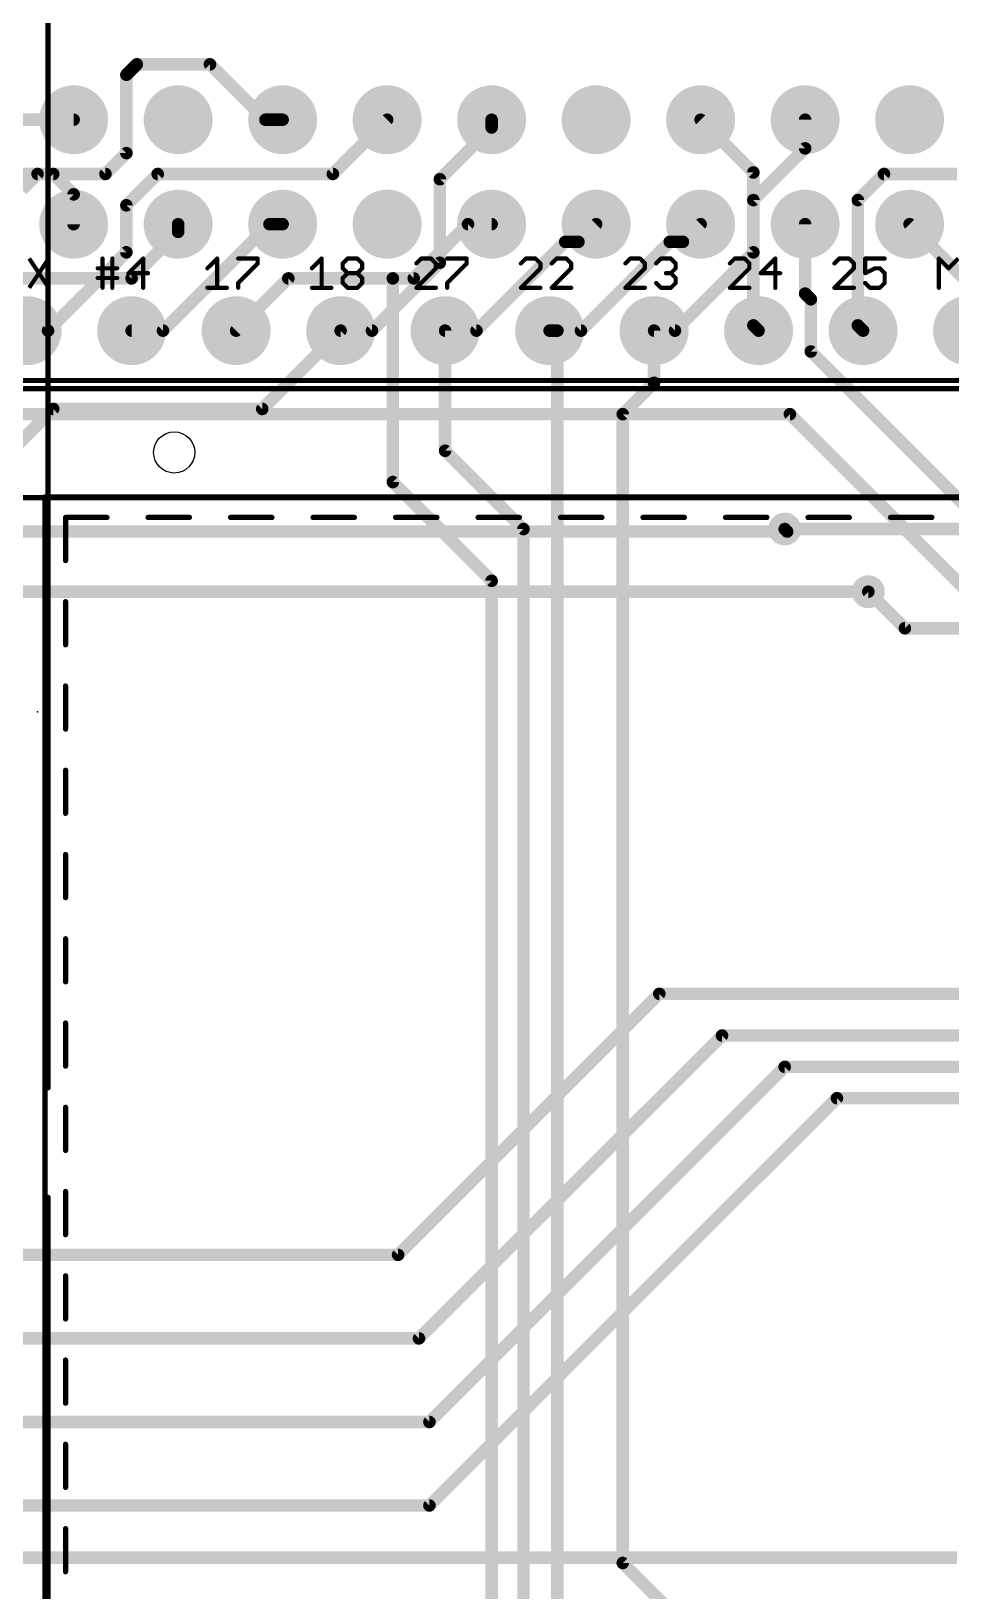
# Model space of a CAD drawing. Extents: x -30 to 87, y -20 to 77.
# Drawn here: x 9.88 to 32.23, y 17.99 to 55.92 of the extents above; entities that cross this region are included whole.
import ezdxf

# ---------------------------------------------------------------- set-up
doc = ezdxf.new("R2010")
doc.units = 0
for name, color, linetype in [('1', 12, 'CONTINUOUS'), ('16', 132, 'CONTINUOUS'), ('17', 110, 'CONTINUOUS'), ('18', 110, 'CONTINUOUS'), ('20', 40, 'CONTINUOUS'), ('21', 40, 'CONTINUOUS'), ('24', 53, 'CONTINUOUS'), ('47', 253, 'CONTINUOUS'), ('51', 253, 'CONTINUOUS')]:
    doc.layers.add(name, color=color, linetype=linetype)

# ---------------------------------------------------------------- blocks, each defined once
blk = doc.blocks.new('ROUNDP')
at = {"const_width": 0.5}
blk.add_lwpolyline([(0, -0.25, 1), (0, 0.25, 1), (0, -0.25)], format="xyb", dxfattribs=at)
blk = doc.blocks.new('ROUNDV')
at = {"const_width": 0.5}
blk.add_lwpolyline([(0, -0.25, 1), (0, 0.25, 1), (0, -0.25)], format="xyb", dxfattribs=at)

msp = doc.modelspace()

# ---------------------------------------------------------------- linework, layer by layer
at = {"layer": '1', "const_width": 0.3048}
for points in [[(12.192, 54.864), (12.446, 55.118)], [(12.192, 52.959), (12.192, 54.864)], [(12.446, 55.118), (14.224, 55.118)], [(14.224, 55.118), (15.572, 53.77)], [(10.91, 53.77), (8.37, 53.77)], [(15.572, 53.77), (15.99, 53.77)], [(17.211, 52.451), (18.53, 53.77)], [(21.07, 53.582), (21.07, 53.77)], [(28.69, 53.074), (28.69, 53.77)], [(19.812, 52.324), (21.07, 53.582)], [(11.684, 52.451), (12.192, 52.959)], [(27.432, 51.816), (28.69, 53.074)], [(9.652, 52.07), (10.033, 52.451)], [(10.033, 52.451), (11.684, 52.451)], [(12.192, 51.689), (12.954, 52.451)], [(12.954, 52.451), (17.211, 52.451)], [(19.812, 50.292), (19.812, 52.324)], [(29.972, 51.816), (30.607, 52.451)], [(30.607, 52.451), (32.385, 52.451)], [(27.432, 48.768), (27.432, 51.816)], [(29.972, 48.768), (29.972, 51.816)], [(12.192, 50.546), (12.192, 51.689)], [(13.081, 48.641), (15.67, 51.23)], [(15.67, 51.23), (15.99, 51.23)], [(23.18, 50.8), (23.61, 51.23)], [(25.72, 50.8), (26.15, 51.23)], [(28.69, 49.542), (28.69, 51.23)], [(31.23, 51.23), (32.639, 49.821)], [(20.701, 48.641), (22.86, 50.8)], [(22.86, 50.8), (23.18, 50.8)], [(23.241, 48.641), (25.4, 50.8)], [(25.4, 50.8), (25.72, 50.8)], [(10.287, 48.641), (12.192, 50.546)], [(18.161, 48.641), (19.812, 50.292)], [(28.829, 49.403), (28.69, 49.542)], [(28.829, 48.133), (28.829, 49.403)], [(9.779, 48.641), (10.287, 48.641)], [(12.319, 48.641), (13.081, 48.641)], [(17.399, 48.641), (18.161, 48.641)], [(19.939, 48.641), (20.701, 48.641)], [(22.479, 48.641), (23.241, 48.641)], [(27.559, 48.641), (27.432, 48.768)], [(30.099, 48.641), (29.972, 48.768)], [(35.687, 41.275), (28.829, 48.133)], [(7.112, 46.609), (28.321, 46.609)], [(28.321, 46.609), (34.544, 40.386)], [(28.255, 43.754), (5.842, 43.754)], [(28.194, 43.815), (28.255, 43.754)], [(9.017, 42.291), (30.226, 42.291)], [(18.796, 26.162), (25.146, 32.512)], [(25.146, 32.512), (44.324, 32.512)], [(19.304, 24.13), (26.67, 31.496)], [(26.67, 31.496), (44.376, 31.496)], [(19.558, 22.098), (28.194, 30.734)], [(28.194, 30.734), (44.414, 30.734)], [(19.558, 20.066), (29.464, 29.972)], [(29.464, 29.972), (44.452, 29.972)], [(4.252, 26.162), (18.796, 26.162)], [(4.252, 24.13), (19.304, 24.13)], [(4.252, 22.098), (19.558, 22.098)], [(4.252, 20.066), (19.558, 20.066)], [(4.318, 18.796), (32.385, 18.796)]]:
    msp.add_lwpolyline(points, dxfattribs=at)
at = {"layer": '1', "const_width": 0.1524}
for points in [[(12.2682, 54.864, 1), (12.1158, 54.864)], [(12.446, 55.1942, 1), (12.446, 55.0418)], [(12.4999, 55.0641, 1), (12.3921, 55.1719)], [(14.2779, 55.1719, 1), (14.1701, 55.0641)], [(14.224, 55.0418, 1), (14.224, 55.1942)], [(12.1381, 54.9179, 1), (12.2459, 54.8101)], [(10.91, 53.6938, 1), (10.91, 53.8462)], [(15.572, 53.8462, 1), (15.572, 53.6938)], [(15.5181, 53.7161, 1), (15.6259, 53.8239)], [(15.99, 53.6938, 1), (15.99, 53.8462)], [(18.5839, 53.7161, 1), (18.4761, 53.8239)], [(21.1462, 53.77, 1), (20.9938, 53.77)], [(28.7662, 53.77, 1), (28.6138, 53.77)], [(20.9938, 53.582, 1), (21.1462, 53.582)], [(21.1239, 53.5281, 1), (21.0161, 53.6359)], [(12.2459, 52.9051, 1), (12.1381, 53.0129)], [(28.6138, 53.074, 1), (28.7662, 53.074)], [(28.7439, 53.0201, 1), (28.6361, 53.1279)], [(12.1158, 52.959, 1), (12.2682, 52.959)], [(10.033, 52.5272, 1), (10.033, 52.3748)], [(10.0869, 52.3971, 1), (9.9791, 52.5049)], [(11.6301, 52.5049, 1), (11.7379, 52.3971)], [(11.684, 52.3748, 1), (11.684, 52.5272)], [(12.954, 52.5272, 1), (12.954, 52.3748)], [(13.0079, 52.3971, 1), (12.9001, 52.5049)], [(17.1571, 52.5049, 1), (17.2649, 52.3971)], [(17.211, 52.3748, 1), (17.211, 52.5272)], [(19.8882, 52.324, 1), (19.7358, 52.324)], [(19.7581, 52.3779, 1), (19.8659, 52.2701)], [(30.607, 52.5272, 1), (30.607, 52.3748)], [(30.6609, 52.3971, 1), (30.5531, 52.5049)], [(27.5082, 51.816, 1), (27.3558, 51.816)], [(30.0482, 51.816, 1), (29.8958, 51.816)], [(12.2682, 51.689, 1), (12.1158, 51.689)], [(12.1381, 51.7429, 1), (12.2459, 51.6351)], [(27.3781, 51.8699, 1), (27.4859, 51.7621)], [(29.9181, 51.8699, 1), (30.0259, 51.7621)], [(15.67, 51.3062, 1), (15.67, 51.1538)], [(15.7239, 51.1761, 1), (15.6161, 51.2839)], [(15.99, 51.1538, 1), (15.99, 51.3062)], [(23.6639, 51.1761, 1), (23.5561, 51.2839)], [(26.2039, 51.1761, 1), (26.0961, 51.2839)], [(28.7662, 51.23, 1), (28.6138, 51.23)], [(31.2839, 51.2839, 1), (31.1761, 51.1761)], [(22.86, 50.8762, 1), (22.86, 50.7238)], [(22.9139, 50.7461, 1), (22.8061, 50.8539)], [(23.1261, 50.8539, 1), (23.2339, 50.7461)], [(23.18, 50.7238, 1), (23.18, 50.8762)], [(25.4, 50.8762, 1), (25.4, 50.7238)], [(25.4539, 50.7461, 1), (25.3461, 50.8539)], [(25.6661, 50.8539, 1), (25.7739, 50.7461)], [(25.72, 50.7238, 1), (25.72, 50.8762)], [(12.1158, 50.546, 1), (12.2682, 50.546)], [(12.2459, 50.4921, 1), (12.1381, 50.5999)], [(19.7358, 50.292, 1), (19.8882, 50.292)], [(19.8659, 50.2381, 1), (19.7581, 50.3459)], [(28.7439, 49.5959, 1), (28.6361, 49.4881)], [(28.6138, 49.542, 1), (28.7662, 49.542)], [(28.9052, 49.403, 1), (28.7528, 49.403)], [(28.7751, 49.3491, 1), (28.8829, 49.4569)], [(10.2331, 48.6949, 1), (10.3409, 48.5871)], [(10.287, 48.5648, 1), (10.287, 48.7172)], [(12.319, 48.7172, 1), (12.319, 48.5648)], [(13.0271, 48.6949, 1), (13.1349, 48.5871)], [(13.081, 48.5648, 1), (13.081, 48.7172)], [(17.399, 48.7172, 1), (17.399, 48.5648)], [(18.1071, 48.6949, 1), (18.2149, 48.5871)], [(18.161, 48.5648, 1), (18.161, 48.7172)], [(19.939, 48.7172, 1), (19.939, 48.5648)], [(20.6471, 48.6949, 1), (20.7549, 48.5871)], [(20.701, 48.5648, 1), (20.701, 48.7172)], [(22.479, 48.7172, 1), (22.479, 48.5648)], [(23.1871, 48.6949, 1), (23.2949, 48.5871)], [(23.241, 48.5648, 1), (23.241, 48.7172)], [(27.4859, 48.8219, 1), (27.3781, 48.7141)], [(27.3558, 48.768, 1), (27.5082, 48.768)], [(27.5051, 48.5871, 1), (27.6129, 48.6949)], [(30.0259, 48.8219, 1), (29.9181, 48.7141)], [(29.8958, 48.768, 1), (30.0482, 48.768)], [(30.0451, 48.5871, 1), (30.1529, 48.6949)], [(28.8829, 48.1869, 1), (28.7751, 48.0791)], [(28.7528, 48.133, 1), (28.9052, 48.133)], [(28.3749, 46.6629, 1), (28.2671, 46.5551)], [(28.321, 46.5328, 1), (28.321, 46.6852)], [(28.2479, 43.8689, 1), (28.1401, 43.7611)], [(28.2011, 43.7001, 1), (28.3089, 43.8079)], [(28.255, 43.6778, 1), (28.255, 43.8302)], [(30.226, 42.2148, 1), (30.226, 42.3672)], [(25.146, 32.5882, 1), (25.146, 32.4358)], [(25.1999, 32.4581, 1), (25.0921, 32.5659)], [(26.67, 31.5722, 1), (26.67, 31.4198)], [(26.7239, 31.4421, 1), (26.6161, 31.5499)], [(28.194, 30.8102, 1), (28.194, 30.6578)], [(28.2479, 30.6801, 1), (28.1401, 30.7879)], [(29.464, 30.0482, 1), (29.464, 29.8958)], [(29.5179, 29.9181, 1), (29.4101, 30.0259)], [(18.7421, 26.2159, 1), (18.8499, 26.1081)], [(18.796, 26.0858, 1), (18.796, 26.2382)], [(19.304, 24.0538, 1), (19.304, 24.2062)], [(19.2501, 24.1839, 1), (19.3579, 24.0761)], [(19.5041, 22.1519, 1), (19.6119, 22.0441)], [(19.558, 22.0218, 1), (19.558, 22.1742)], [(19.5041, 20.1199, 1), (19.6119, 20.0121)], [(19.558, 19.9898, 1), (19.558, 20.1422)]]:
    msp.add_lwpolyline(points, format="xyb", dxfattribs=at)
at = {"layer": '16', "const_width": 0.3048}
for points in [[(26.15, 53.77), (27.432, 52.488)], [(6.731, 52.451), (10.414, 52.451)], [(10.414, 52.451), (10.91, 51.955)], [(27.432, 52.488), (27.432, 50.546)], [(10.91, 51.955), (10.91, 51.23)], [(13.45, 51.042), (13.45, 51.23)], [(19.177, 49.911), (20.496, 51.23)], [(20.496, 51.23), (21.07, 51.23)], [(12.319, 49.911), (13.45, 51.042)], [(27.432, 50.546), (25.527, 48.641)], [(5.969, 49.911), (12.319, 49.911)], [(14.859, 48.641), (16.129, 49.911)], [(16.129, 49.911), (18.669, 49.911)], [(18.669, 49.911), (19.177, 49.911)], [(18.669, 44.958), (18.669, 49.911)], [(15.494, 46.736), (17.399, 48.641)], [(19.939, 45.72), (19.939, 48.641)], [(22.6695, 48.641), (22.479, 48.641)], [(22.6695, 9.7155), (22.6695, 48.641)], [(25.527, 48.641), (25.019, 48.641)], [(25.019, 47.371), (25.019, 48.641)], [(24.257, 46.609), (25.019, 47.371)], [(6.096, 42.418), (10.414, 46.736)], [(10.414, 46.736), (15.494, 46.736)], [(24.257, 18.669), (24.257, 46.609)], [(21.844, 43.815), (19.939, 45.72)], [(21.07, 42.557), (18.669, 44.958)], [(21.844, 3.556), (21.844, 43.815)], [(33.274, 43.815), (28.194, 43.815)], [(21.07, 11.291), (21.07, 42.557)], [(30.226, 42.291), (31.115, 41.402)], [(31.115, 41.402), (38.608, 41.402)], [(35.433, 7.493), (24.257, 18.669)]]:
    msp.add_lwpolyline(points, dxfattribs=at)
at = {"layer": '16', "const_width": 0.1524}
for points in [[(26.2039, 53.8239, 1), (26.0961, 53.7161)], [(10.4679, 52.5049, 1), (10.3601, 52.3971)], [(10.414, 52.3748, 1), (10.414, 52.5272)], [(27.5082, 52.488, 1), (27.3558, 52.488)], [(27.3781, 52.4341, 1), (27.4859, 52.5419)], [(10.9862, 51.955, 1), (10.8338, 51.955)], [(10.8561, 51.9011, 1), (10.9639, 52.0089)], [(10.8338, 51.23, 1), (10.9862, 51.23)], [(13.5262, 51.23, 1), (13.3738, 51.23)], [(20.496, 51.3062, 1), (20.496, 51.1538)], [(20.5499, 51.1761, 1), (20.4421, 51.2839)], [(21.07, 51.1538, 1), (21.07, 51.3062)], [(13.3738, 51.042, 1), (13.5262, 51.042)], [(13.5039, 50.9881, 1), (13.3961, 51.0959)], [(27.3558, 50.546, 1), (27.5082, 50.546)], [(27.4859, 50.4921, 1), (27.3781, 50.5999)], [(12.2651, 49.9649, 1), (12.3729, 49.8571)], [(12.319, 49.8348, 1), (12.319, 49.9872)], [(16.129, 49.9872, 1), (16.129, 49.8348)], [(16.1829, 49.8571, 1), (16.0751, 49.9649)], [(18.669, 49.9872, 1), (18.669, 49.8348)], [(18.7452, 49.911, 1), (18.5928, 49.911)], [(18.669, 49.8348, 1), (18.669, 49.9872)], [(19.1231, 49.9649, 1), (19.2309, 49.8571)], [(19.177, 49.8348, 1), (19.177, 49.9872)], [(14.8051, 48.6949, 1), (14.9129, 48.5871)], [(17.4529, 48.5871, 1), (17.3451, 48.6949)], [(20.0152, 48.641, 1), (19.8628, 48.641)], [(22.479, 48.7172, 1), (22.479, 48.5648)], [(22.7457, 48.641, 1), (22.5933, 48.641)], [(22.6695, 48.5648, 1), (22.6695, 48.7172)], [(25.019, 48.7172, 1), (25.019, 48.5648)], [(25.0952, 48.641, 1), (24.9428, 48.641)], [(25.4731, 48.6949, 1), (25.5809, 48.5871)], [(25.527, 48.5648, 1), (25.527, 48.7172)], [(24.9428, 47.371, 1), (25.0952, 47.371)], [(25.0729, 47.3171, 1), (24.9651, 47.4249)], [(10.414, 46.8122, 1), (10.414, 46.6598)], [(10.4679, 46.6821, 1), (10.3601, 46.7899)], [(15.4401, 46.7899, 1), (15.5479, 46.6821)], [(15.494, 46.6598, 1), (15.494, 46.8122)], [(24.3332, 46.609, 1), (24.1808, 46.609)], [(24.2031, 46.6629, 1), (24.3109, 46.5551)], [(19.9929, 45.7739, 1), (19.8851, 45.6661)], [(19.8628, 45.72, 1), (20.0152, 45.72)], [(18.7229, 45.0119, 1), (18.6151, 44.9041)], [(18.5928, 44.958, 1), (18.7452, 44.958)], [(21.9202, 43.815, 1), (21.7678, 43.815)], [(21.7901, 43.7611, 1), (21.8979, 43.8689)], [(28.194, 43.8912, 1), (28.194, 43.7388)], [(21.1462, 42.557, 1), (20.9938, 42.557)], [(21.0161, 42.5031, 1), (21.1239, 42.6109)], [(30.2799, 42.3449, 1), (30.1721, 42.2371)], [(31.115, 41.4782, 1), (31.115, 41.3258)], [(31.0611, 41.3481, 1), (31.1689, 41.4559)], [(24.3109, 18.7229, 1), (24.2031, 18.6151)], [(24.1808, 18.669, 1), (24.3332, 18.669)]]:
    msp.add_lwpolyline(points, format="xyb", dxfattribs=at)
at = {"layer": '20'}
msp.add_circle((13.354, 45.678), 0.5, dxfattribs=at)
at = {"layer": '21'}
for points, const_width in [([(9.8298, 50.3942), (10.3043, 49.6824)], 0.1016), ([(10.3043, 50.3942), (9.8298, 49.6824)], 0.1016), ([(11.4944, 50.1569), (11.8503, 50.1569)], 0.1016), ([(11.613, 49.6824), (11.613, 50.3942)], 0.1016), ([(11.8503, 50.3942), (11.8503, 49.6824)], 0.1016), ([(11.8503, 50.1569), (11.9689, 50.1569)], 0.1016), ([(12.5987, 50.3942), (12.2428, 50.0383)], 0.1016), ([(12.2428, 50.0383), (12.7173, 50.0383)], 0.1016), ([(12.5987, 49.6824), (12.5987, 50.3942)], 0.1016), ([(14.1614, 50.1569), (14.3987, 50.3942)], 0.1016), ([(14.3987, 50.3942), (14.3987, 49.6824)], 0.1016), ([(14.9098, 50.3942), (15.3843, 50.3942)], 0.1016), ([(15.3843, 50.2756), (14.9098, 49.801)], 0.1016), ([(15.3843, 50.3942), (15.3843, 50.2756)], 0.1016), ([(16.7014, 50.1569), (16.9387, 50.3942)], 0.1016), ([(16.9387, 50.3942), (16.9387, 49.6824)], 0.1016), ([(17.4498, 50.2756), (17.5684, 50.3942)], 0.1016), ([(17.4498, 50.1569), (17.4498, 50.2756)], 0.1016), ([(17.5684, 50.0383), (17.4498, 50.1569)], 0.1016), ([(17.4498, 49.9197), (17.5684, 50.0383)], 0.1016), ([(17.5684, 50.3942), (17.8057, 50.3942)], 0.1016), ([(17.5684, 50.0383), (17.8057, 50.0383)], 0.1016), ([(17.8057, 50.3942), (17.9243, 50.2756)], 0.1016), ([(17.9243, 50.1569), (17.8057, 50.0383)], 0.1016), ([(17.8057, 50.0383), (17.9243, 49.9197)], 0.1016), ([(17.9243, 50.2756), (17.9243, 50.1569)], 0.1016), ([(19.36, 50.3942), (19.2414, 50.2756)], 0.1016), ([(19.2414, 49.6824), (19.7159, 50.1569)], 0.1016), ([(19.5973, 50.3942), (19.36, 50.3942)], 0.1016), ([(19.7159, 50.2756), (19.5973, 50.3942)], 0.1016), ([(19.7159, 50.1569), (19.7159, 50.2756)], 0.1016), ([(19.9898, 50.3942), (20.4643, 50.3942)], 0.1016), ([(20.4643, 50.2756), (19.9898, 49.801)], 0.1016), ([(20.4643, 50.3942), (20.4643, 50.2756)], 0.1016), ([(21.9, 50.3942), (21.7814, 50.2756)], 0.1016), ([(21.7814, 49.6824), (22.2559, 50.1569)], 0.1016), ([(22.1373, 50.3942), (21.9, 50.3942)], 0.1016), ([(22.2559, 50.2756), (22.1373, 50.3942)], 0.1016), ([(22.2559, 50.1569), (22.2559, 50.2756)], 0.1016), ([(22.6484, 50.3942), (22.5298, 50.2756)], 0.1016), ([(22.5298, 49.6824), (23.0043, 50.1569)], 0.1016), ([(22.8857, 50.3942), (22.6484, 50.3942)], 0.1016), ([(23.0043, 50.2756), (22.8857, 50.3942)], 0.1016), ([(23.0043, 50.1569), (23.0043, 50.2756)], 0.1016), ([(24.44, 50.3942), (24.3214, 50.2756)], 0.1016), ([(24.3214, 49.6824), (24.7959, 50.1569)], 0.1016), ([(24.6773, 50.3942), (24.44, 50.3942)], 0.1016), ([(24.7959, 50.2756), (24.6773, 50.3942)], 0.1016), ([(24.7959, 50.1569), (24.7959, 50.2756)], 0.1016), ([(25.0698, 50.2756), (25.1884, 50.3942)], 0.1016), ([(25.1884, 50.3942), (25.4257, 50.3942)], 0.1016), ([(25.4257, 50.0383), (25.3071, 50.0383)], 0.1016), ([(25.4257, 50.3942), (25.5443, 50.2756)], 0.1016), ([(25.5443, 50.1569), (25.4257, 50.0383)], 0.1016), ([(25.4257, 50.0383), (25.5443, 49.9197)], 0.1016), ([(25.5443, 50.2756), (25.5443, 50.1569)], 0.1016), ([(26.98, 50.3942), (26.8614, 50.2756)], 0.1016), ([(26.8614, 49.6824), (27.3359, 50.1569)], 0.1016), ([(27.2173, 50.3942), (26.98, 50.3942)], 0.1016), ([(27.3359, 50.2756), (27.2173, 50.3942)], 0.1016), ([(27.3359, 50.1569), (27.3359, 50.2756)], 0.1016), ([(27.9657, 50.3942), (27.6098, 50.0383)], 0.1016), ([(27.6098, 50.0383), (28.0843, 50.0383)], 0.1016), ([(27.9657, 49.6824), (27.9657, 50.3942)], 0.1016), ([(29.52, 50.3942), (29.4014, 50.2756)], 0.1016), ([(29.4014, 49.6824), (29.8759, 50.1569)], 0.1016), ([(29.7573, 50.3942), (29.52, 50.3942)], 0.1016), ([(29.8759, 50.2756), (29.7573, 50.3942)], 0.1016), ([(29.8759, 50.1569), (29.8759, 50.2756)], 0.1016), ([(30.6243, 50.3942), (30.1498, 50.3942)], 0.1016), ([(30.1498, 50.3942), (30.1498, 50.0383)], 0.1016), ([(30.1498, 50.0383), (30.3871, 50.1569)], 0.1016), ([(30.3871, 50.1569), (30.5057, 50.1569)], 0.1016), ([(30.5057, 50.1569), (30.6243, 50.0383)], 0.1016), ([(30.6243, 50.0383), (30.6243, 49.801)], 0.1016), ([(31.9414, 49.6824), (31.9414, 50.3942)], 0.1016), ([(31.9414, 50.3942), (32.1787, 50.1569)], 0.1016), ([(32.1787, 50.1569), (32.4159, 50.3942)], 0.1016), ([(11.4944, 49.9197), (11.9689, 49.9197)], 0.1016), ([(14.1614, 49.6824), (14.6359, 49.6824)], 0.1016), ([(14.9098, 49.801), (14.9098, 49.6824)], 0.1016), ([(16.7014, 49.6824), (17.1759, 49.6824)], 0.1016), ([(17.4498, 49.801), (17.4498, 49.9197)], 0.1016), ([(17.5684, 49.6824), (17.4498, 49.801)], 0.1016), ([(17.8057, 49.6824), (17.5684, 49.6824)], 0.1016), ([(17.9243, 49.801), (17.8057, 49.6824)], 0.1016), ([(17.9243, 49.9197), (17.9243, 49.801)], 0.1016), ([(19.7159, 49.6824), (19.2414, 49.6824)], 0.1016), ([(19.9898, 49.801), (19.9898, 49.6824)], 0.1016), ([(22.2559, 49.6824), (21.7814, 49.6824)], 0.1016), ([(23.0043, 49.6824), (22.5298, 49.6824)], 0.1016), ([(24.7959, 49.6824), (24.3214, 49.6824)], 0.1016), ([(25.1884, 49.6824), (25.0698, 49.801)], 0.1016), ([(25.4257, 49.6824), (25.1884, 49.6824)], 0.1016), ([(25.5443, 49.801), (25.4257, 49.6824)], 0.1016), ([(25.5443, 49.9197), (25.5443, 49.801)], 0.1016), ([(27.3359, 49.6824), (26.8614, 49.6824)], 0.1016), ([(29.8759, 49.6824), (29.4014, 49.6824)], 0.1016), ([(30.2684, 49.6824), (30.1498, 49.801)], 0.1016), ([(30.5057, 49.6824), (30.2684, 49.6824)], 0.1016), ([(30.6243, 49.801), (30.5057, 49.6824)], 0.1016), ([(7.554, 47.428), (63.154, 47.428)], 0.127)]:
    msp.add_lwpolyline(points, dxfattribs=dict(at, const_width=const_width))
at = {"layer": '21', "const_width": 0.0508}
for points in [[(10.3255, 50.3801, 1), (10.2832, 50.4083)], [(11.4944, 50.1823, 1), (11.4944, 50.1315)], [(11.6384, 50.3942, 1), (11.5876, 50.3942)], [(11.8757, 50.3942, 1), (11.8249, 50.3942)], [(11.8503, 50.1823, 1), (11.8503, 50.1315)], [(11.8503, 50.1315, 1), (11.8503, 50.1823)], [(11.9689, 50.1315, 1), (11.9689, 50.1823)], [(12.2248, 50.0563, 1), (12.2608, 50.0203)], [(12.2428, 50.0637, 1), (12.2428, 50.0129)], [(12.6241, 50.3942, 1), (12.5733, 50.3942)], [(12.6167, 50.3762, 1), (12.5807, 50.4122)], [(12.7173, 50.0129, 1), (12.7173, 50.0637)], [(14.1434, 50.1749, 1), (14.1793, 50.139)], [(14.4241, 50.3942, 1), (14.3733, 50.3942)], [(14.4166, 50.3762, 1), (14.3807, 50.4122)], [(14.9098, 50.4196, 1), (14.9098, 50.3688)], [(15.4097, 50.3942, 1), (15.3589, 50.3942)], [(15.3589, 50.2756, 1), (15.4097, 50.2756)], [(15.4023, 50.2576, 1), (15.3664, 50.2935)], [(15.3843, 50.3688, 1), (15.3843, 50.4196)], [(16.6834, 50.1749, 1), (16.7193, 50.139)], [(16.9641, 50.3942, 1), (16.9133, 50.3942)], [(16.9566, 50.3762, 1), (16.9207, 50.4122)], [(17.4752, 50.2756, 1), (17.4244, 50.2756)], [(17.4318, 50.2935, 1), (17.4678, 50.2576)], [(17.4678, 50.1749, 1), (17.4318, 50.139)], [(17.4244, 50.1569, 1), (17.4752, 50.1569)], [(17.5684, 50.4196, 1), (17.5684, 50.3688)], [(17.5684, 50.0637, 1), (17.5684, 50.0129)], [(17.5864, 50.3762, 1), (17.5505, 50.4122)], [(17.5864, 50.0203, 1), (17.5505, 50.0563)], [(17.5505, 50.0203, 1), (17.5864, 50.0563)], [(17.8237, 50.4122, 1), (17.7877, 50.3762)], [(17.8237, 50.0563, 1), (17.7877, 50.0203)], [(17.7877, 50.0563, 1), (17.8237, 50.0203)], [(17.8057, 50.3688, 1), (17.8057, 50.4196)], [(17.8057, 50.0129, 1), (17.8057, 50.0637)], [(17.9497, 50.2756, 1), (17.8989, 50.2756)], [(17.8989, 50.1569, 1), (17.9497, 50.1569)], [(17.9064, 50.2576, 1), (17.9423, 50.2935)], [(17.9423, 50.139, 1), (17.9064, 50.1749)], [(19.2234, 50.2935, 1), (19.2593, 50.2576)], [(19.36, 50.4196, 1), (19.36, 50.3688)], [(19.378, 50.3762, 1), (19.3421, 50.4122)], [(19.6152, 50.4122, 1), (19.5793, 50.3762)], [(19.5973, 50.3688, 1), (19.5973, 50.4196)], [(19.7413, 50.2756, 1), (19.6905, 50.2756)], [(19.6905, 50.1569, 1), (19.7413, 50.1569)], [(19.698, 50.2576, 1), (19.7339, 50.2935)], [(19.7339, 50.139, 1), (19.698, 50.1749)], [(19.9898, 50.4196, 1), (19.9898, 50.3688)], [(20.4897, 50.3942, 1), (20.4389, 50.3942)], [(20.4389, 50.2756, 1), (20.4897, 50.2756)], [(20.4823, 50.2576, 1), (20.4464, 50.2935)], [(20.4643, 50.3688, 1), (20.4643, 50.4196)], [(21.7634, 50.2935, 1), (21.7993, 50.2576)], [(21.9, 50.4196, 1), (21.9, 50.3688)], [(21.918, 50.3762, 1), (21.8821, 50.4122)], [(22.1552, 50.4122, 1), (22.1193, 50.3762)], [(22.1373, 50.3688, 1), (22.1373, 50.4196)], [(22.2813, 50.2756, 1), (22.2305, 50.2756)], [(22.2305, 50.1569, 1), (22.2813, 50.1569)], [(22.238, 50.2576, 1), (22.2739, 50.2935)], [(22.2739, 50.139, 1), (22.238, 50.1749)], [(22.5118, 50.2935, 1), (22.5478, 50.2576)], [(22.6484, 50.4196, 1), (22.6484, 50.3688)], [(22.6664, 50.3762, 1), (22.6305, 50.4122)], [(22.9037, 50.4122, 1), (22.8677, 50.3762)], [(22.8857, 50.3688, 1), (22.8857, 50.4196)], [(23.0297, 50.2756, 1), (22.9789, 50.2756)], [(22.9789, 50.1569, 1), (23.0297, 50.1569)], [(22.9864, 50.2576, 1), (23.0223, 50.2935)], [(23.0223, 50.139, 1), (22.9864, 50.1749)], [(24.3034, 50.2935, 1), (24.3393, 50.2576)], [(24.44, 50.4196, 1), (24.44, 50.3688)], [(24.458, 50.3762, 1), (24.4221, 50.4122)], [(24.6952, 50.4122, 1), (24.6593, 50.3762)], [(24.6773, 50.3688, 1), (24.6773, 50.4196)], [(24.8213, 50.2756, 1), (24.7705, 50.2756)], [(24.7705, 50.1569, 1), (24.8213, 50.1569)], [(24.778, 50.2576, 1), (24.8139, 50.2935)], [(24.8139, 50.139, 1), (24.778, 50.1749)], [(25.0518, 50.2935, 1), (25.0878, 50.2576)], [(25.1884, 50.4196, 1), (25.1884, 50.3688)], [(25.2064, 50.3762, 1), (25.1705, 50.4122)], [(25.3071, 50.0637, 1), (25.3071, 50.0129)], [(25.4437, 50.4122, 1), (25.4077, 50.3762)], [(25.4437, 50.0563, 1), (25.4077, 50.0203)], [(25.4077, 50.0563, 1), (25.4437, 50.0203)], [(25.4257, 50.3688, 1), (25.4257, 50.4196)], [(25.4257, 50.0129, 1), (25.4257, 50.0637)], [(25.5697, 50.2756, 1), (25.5189, 50.2756)], [(25.5189, 50.1569, 1), (25.5697, 50.1569)], [(25.5264, 50.2576, 1), (25.5623, 50.2935)], [(25.5623, 50.139, 1), (25.5264, 50.1749)], [(26.8434, 50.2935, 1), (26.8793, 50.2576)], [(26.98, 50.4196, 1), (26.98, 50.3688)], [(26.998, 50.3762, 1), (26.9621, 50.4122)], [(27.2352, 50.4122, 1), (27.1993, 50.3762)], [(27.2173, 50.3688, 1), (27.2173, 50.4196)], [(27.3613, 50.2756, 1), (27.3105, 50.2756)], [(27.3105, 50.1569, 1), (27.3613, 50.1569)], [(27.318, 50.2576, 1), (27.3539, 50.2935)], [(27.3539, 50.139, 1), (27.318, 50.1749)], [(27.5918, 50.0563, 1), (27.6278, 50.0203)], [(27.6098, 50.0637, 1), (27.6098, 50.0129)], [(27.9911, 50.3942, 1), (27.9403, 50.3942)], [(27.9837, 50.3762, 1), (27.9477, 50.4122)], [(28.0843, 50.0129, 1), (28.0843, 50.0637)], [(29.3834, 50.2935, 1), (29.4193, 50.2576)], [(29.52, 50.4196, 1), (29.52, 50.3688)], [(29.538, 50.3762, 1), (29.5021, 50.4122)], [(29.7752, 50.4122, 1), (29.7393, 50.3762)], [(29.7573, 50.3688, 1), (29.7573, 50.4196)], [(29.9013, 50.2756, 1), (29.8505, 50.2756)], [(29.8505, 50.1569, 1), (29.9013, 50.1569)], [(29.858, 50.2576, 1), (29.8939, 50.2935)], [(29.8939, 50.139, 1), (29.858, 50.1749)], [(30.1498, 50.4196, 1), (30.1498, 50.3688)], [(30.1752, 50.3942, 1), (30.1244, 50.3942)], [(30.1384, 50.061, 1), (30.1612, 50.0156)], [(30.3871, 50.1823, 1), (30.3871, 50.1315)], [(30.3984, 50.1342, 1), (30.3757, 50.1797)], [(30.5237, 50.1749, 1), (30.4877, 50.139)], [(30.5057, 50.1315, 1), (30.5057, 50.1823)], [(30.6497, 50.0383, 1), (30.5989, 50.0383)], [(30.6064, 50.0203, 1), (30.6423, 50.0563)], [(30.6243, 50.3688, 1), (30.6243, 50.4196)], [(31.9593, 50.4122, 1), (31.9234, 50.3762)], [(31.9668, 50.3942, 1), (31.916, 50.3942)], [(32.1607, 50.1749, 1), (32.1966, 50.139)], [(32.1607, 50.139, 1), (32.1966, 50.1749)], [(10.2832, 49.6683, 1), (10.3255, 49.6965)], [(11.4944, 49.9451, 1), (11.4944, 49.8943)], [(11.5876, 49.6824, 1), (11.6384, 49.6824)], [(11.8249, 49.6824, 1), (11.8757, 49.6824)], [(11.9689, 49.8943, 1), (11.9689, 49.9451)], [(12.5733, 49.6824, 1), (12.6241, 49.6824)], [(14.1614, 49.7078, 1), (14.1614, 49.657)], [(14.3733, 49.6824, 1), (14.4241, 49.6824)], [(14.6359, 49.657, 1), (14.6359, 49.7078)], [(14.9352, 49.801, 1), (14.8844, 49.801)], [(14.8918, 49.819, 1), (14.9278, 49.7831)], [(14.8844, 49.6824, 1), (14.9352, 49.6824)], [(16.7014, 49.7078, 1), (16.7014, 49.657)], [(16.9133, 49.6824, 1), (16.9641, 49.6824)], [(17.1759, 49.657, 1), (17.1759, 49.7078)], [(17.4752, 49.9197, 1), (17.4244, 49.9197)], [(17.4318, 49.9376, 1), (17.4678, 49.9017)], [(17.4678, 49.819, 1), (17.4318, 49.7831)], [(17.4244, 49.801, 1), (17.4752, 49.801)], [(17.5684, 49.7078, 1), (17.5684, 49.657)], [(17.5505, 49.6644, 1), (17.5864, 49.7004)], [(17.7877, 49.7004, 1), (17.8237, 49.6644)], [(17.8057, 49.657, 1), (17.8057, 49.7078)], [(17.9497, 49.9197, 1), (17.8989, 49.9197)], [(17.8989, 49.801, 1), (17.9497, 49.801)], [(17.9064, 49.9017, 1), (17.9423, 49.9376)], [(17.9423, 49.7831, 1), (17.9064, 49.819)], [(19.2234, 49.7004, 1), (19.2593, 49.6644)], [(19.2414, 49.7078, 1), (19.2414, 49.657)], [(19.7159, 49.657, 1), (19.7159, 49.7078)], [(20.0152, 49.801, 1), (19.9644, 49.801)], [(19.9718, 49.819, 1), (20.0078, 49.7831)], [(19.9644, 49.6824, 1), (20.0152, 49.6824)], [(21.7634, 49.7004, 1), (21.7993, 49.6644)], [(21.7814, 49.7078, 1), (21.7814, 49.657)], [(22.2559, 49.657, 1), (22.2559, 49.7078)], [(22.5118, 49.7004, 1), (22.5478, 49.6644)], [(22.5298, 49.7078, 1), (22.5298, 49.657)], [(23.0043, 49.657, 1), (23.0043, 49.7078)], [(24.3034, 49.7004, 1), (24.3393, 49.6644)], [(24.3214, 49.7078, 1), (24.3214, 49.657)], [(24.7959, 49.657, 1), (24.7959, 49.7078)], [(25.0878, 49.819, 1), (25.0518, 49.7831)], [(25.1884, 49.7078, 1), (25.1884, 49.657)], [(25.1705, 49.6644, 1), (25.2064, 49.7004)], [(25.4077, 49.7004, 1), (25.4437, 49.6644)], [(25.4257, 49.657, 1), (25.4257, 49.7078)], [(25.5697, 49.9197, 1), (25.5189, 49.9197)], [(25.5189, 49.801, 1), (25.5697, 49.801)], [(25.5264, 49.9017, 1), (25.5623, 49.9376)], [(25.5623, 49.7831, 1), (25.5264, 49.819)], [(26.8434, 49.7004, 1), (26.8793, 49.6644)], [(26.8614, 49.7078, 1), (26.8614, 49.657)], [(27.3359, 49.657, 1), (27.3359, 49.7078)], [(27.9403, 49.6824, 1), (27.9911, 49.6824)], [(29.3834, 49.7004, 1), (29.4193, 49.6644)], [(29.4014, 49.7078, 1), (29.4014, 49.657)], [(29.8759, 49.657, 1), (29.8759, 49.7078)], [(30.1244, 50.0383, 1), (30.1752, 50.0383)], [(30.1678, 49.819, 1), (30.1318, 49.7831)], [(30.2684, 49.7078, 1), (30.2684, 49.657)], [(30.2505, 49.6644, 1), (30.2864, 49.7004)], [(30.4877, 49.7004, 1), (30.5237, 49.6644)], [(30.5057, 49.657, 1), (30.5057, 49.7078)], [(30.5989, 49.801, 1), (30.6497, 49.801)], [(30.6423, 49.7831, 1), (30.6064, 49.819)], [(31.916, 49.6824, 1), (31.9668, 49.6824)]]:
    msp.add_lwpolyline(points, format="xyb", dxfattribs=at)
at = {"layer": '24'}
msp.add_point((10.033, 39.37), dxfattribs=at)
at = {"layer": '47', "const_width": 0.13}
for points in [[(10.287, 30.226), (10.287, 59.481)], [(39.878, 44.577), (-13.126, 44.577)], [(10.287, 27.559), (10.287, -13.126)]]:
    msp.add_lwpolyline(points, dxfattribs=at)
at = {"layer": '47', "const_width": 0.065}
for points in [[(10.2545, 30.226, 1), (10.3195, 30.226)], [(10.3195, 27.559, 1), (10.2545, 27.559)]]:
    msp.add_lwpolyline(points, format="xyb", dxfattribs=at)
at = {"layer": '51', "const_width": 0.127}
for points in [[(7.754, 47.228), (62.954, 47.228)], [(10.214, 9.758), (10.214, 44.598)], [(10.214, 44.598), (56.334, 44.598)], [(10.714, 43.0486), (10.714, 44.098)], [(10.714, 44.098), (11.7192, 44.098)], [(12.7192, 44.098), (13.7244, 44.098)], [(14.7244, 44.098), (15.7297, 44.098)], [(16.7297, 44.098), (17.7349, 44.098)], [(18.7349, 44.098), (19.7401, 44.098)], [(20.7401, 44.098), (21.7453, 44.098)], [(22.7453, 44.098), (23.7505, 44.098)], [(24.7505, 44.098), (25.7557, 44.098)], [(26.7557, 44.098), (27.761, 44.098)], [(28.761, 44.098), (29.7662, 44.098)], [(30.7662, 44.098), (31.7714, 44.098)], [(10.714, 40.9992), (10.714, 42.0486)], [(10.714, 38.9498), (10.714, 39.9992)], [(10.714, 36.9004), (10.714, 37.9498)], [(10.714, 34.8509), (10.714, 35.9004)], [(10.714, 32.8015), (10.714, 33.8509)], [(10.714, 30.7521), (10.714, 31.8015)], [(10.714, 28.7027), (10.714, 29.7521)], [(10.714, 26.6533), (10.714, 27.7027)], [(10.714, 24.6039), (10.714, 25.6533)], [(10.714, 22.5545), (10.714, 23.6039)], [(10.714, 20.5051), (10.714, 21.5545)], [(10.714, 18.4556), (10.714, 19.5051)]]:
    msp.add_lwpolyline(points, dxfattribs=at)
at = {"layer": '51', "const_width": 0.0635}
for points in [[(10.214, 44.6298, 1), (10.214, 44.5662)], [(10.2458, 44.598, 1), (10.1822, 44.598)], [(10.714, 44.1298, 1), (10.714, 44.0662)], [(10.7458, 44.098, 1), (10.6822, 44.098)], [(11.7192, 44.0662, 1), (11.7192, 44.1298)], [(12.7192, 44.1298, 1), (12.7192, 44.0662)], [(13.7244, 44.0662, 1), (13.7244, 44.1298)], [(14.7244, 44.1298, 1), (14.7244, 44.0662)], [(15.7297, 44.0662, 1), (15.7297, 44.1298)], [(16.7297, 44.1298, 1), (16.7297, 44.0662)], [(17.7349, 44.0662, 1), (17.7349, 44.1298)], [(18.7349, 44.1298, 1), (18.7349, 44.0662)], [(19.7401, 44.0662, 1), (19.7401, 44.1298)], [(20.7401, 44.1298, 1), (20.7401, 44.0662)], [(21.7453, 44.0662, 1), (21.7453, 44.1298)], [(22.7453, 44.1298, 1), (22.7453, 44.0662)], [(23.7505, 44.0662, 1), (23.7505, 44.1298)], [(24.7505, 44.1298, 1), (24.7505, 44.0662)], [(25.7557, 44.0662, 1), (25.7557, 44.1298)], [(26.7557, 44.1298, 1), (26.7557, 44.0662)], [(27.761, 44.0662, 1), (27.761, 44.1298)], [(28.761, 44.1298, 1), (28.761, 44.0662)], [(29.7662, 44.0662, 1), (29.7662, 44.1298)], [(30.7662, 44.1298, 1), (30.7662, 44.0662)], [(31.7714, 44.0662, 1), (31.7714, 44.1298)], [(10.6822, 43.0486, 1), (10.7458, 43.0486)], [(10.7458, 42.0486, 1), (10.6822, 42.0486)], [(10.6822, 40.9992, 1), (10.7458, 40.9992)], [(10.7458, 39.9992, 1), (10.6822, 39.9992)], [(10.6822, 38.9498, 1), (10.7458, 38.9498)], [(10.7458, 37.9498, 1), (10.6822, 37.9498)], [(10.6822, 36.9004, 1), (10.7458, 36.9004)], [(10.7458, 35.9004, 1), (10.6822, 35.9004)], [(10.6822, 34.8509, 1), (10.7458, 34.8509)], [(10.7458, 33.8509, 1), (10.6822, 33.8509)], [(10.6822, 32.8015, 1), (10.7458, 32.8015)], [(10.7458, 31.8015, 1), (10.6822, 31.8015)], [(10.6822, 30.7521, 1), (10.7458, 30.7521)], [(10.7458, 29.7521, 1), (10.6822, 29.7521)], [(10.6822, 28.7027, 1), (10.7458, 28.7027)], [(10.7458, 27.7027, 1), (10.6822, 27.7027)], [(10.6822, 26.6533, 1), (10.7458, 26.6533)], [(10.7458, 25.6533, 1), (10.6822, 25.6533)], [(10.6822, 24.6039, 1), (10.7458, 24.6039)], [(10.7458, 23.6039, 1), (10.6822, 23.6039)], [(10.6822, 22.5545, 1), (10.7458, 22.5545)], [(10.7458, 21.5545, 1), (10.6822, 21.5545)], [(10.6822, 20.5051, 1), (10.7458, 20.5051)], [(10.7458, 19.5051, 1), (10.6822, 19.5051)], [(10.6822, 18.4556, 1), (10.7458, 18.4556)]]:
    msp.add_lwpolyline(points, format="xyb", dxfattribs=at)

# ---------------------------------------------------------------- block references
at = {"layer": '17', "xscale": 1.6764, "yscale": 1.6764}
for p in [(10.91, 53.77), (10.91, 53.77), (13.45, 53.77), (13.45, 53.77), (15.99, 53.77), (15.99, 53.77), (18.53, 53.77), (18.53, 53.77), (21.07, 53.77), (21.07, 53.77), (23.61, 53.77), (23.61, 53.77), (26.15, 53.77), (26.15, 53.77), (28.69, 53.77), (28.69, 53.77), (31.23, 53.77), (31.23, 53.77), (10.91, 51.23), (10.91, 51.23), (13.45, 51.23), (13.45, 51.23), (15.99, 51.23), (15.99, 51.23), (18.53, 51.23), (18.53, 51.23), (21.07, 51.23), (21.07, 51.23), (23.61, 51.23), (23.61, 51.23), (26.15, 51.23), (26.15, 51.23), (28.69, 51.23), (28.69, 51.23), (31.23, 51.23), (31.23, 51.23)]:
    msp.add_blockref('ROUNDP', p, dxfattribs=at)
at = {"layer": '17', "xscale": 1.6764, "yscale": 1.6764, "rotation": 90}
for p in [(9.779, 48.641), (9.779, 48.641), (12.319, 48.641), (12.319, 48.641), (14.859, 48.641), (14.859, 48.641), (17.399, 48.641), (17.399, 48.641), (19.939, 48.641), (19.939, 48.641), (22.479, 48.641), (22.479, 48.641), (25.019, 48.641), (25.019, 48.641), (27.559, 48.641), (27.559, 48.641), (30.099, 48.641), (30.099, 48.641), (32.639, 48.641), (32.639, 48.641)]:
    msp.add_blockref('ROUNDP', p, dxfattribs=at)
at = {"layer": '18', "xscale": 0.8001, "yscale": 0.8001}
for p in [(28.194, 43.815), (28.194, 43.815), (30.226, 42.291), (30.226, 42.291)]:
    msp.add_blockref('ROUNDV', p, dxfattribs=at)

doc.saveas('drawing.dxf')
